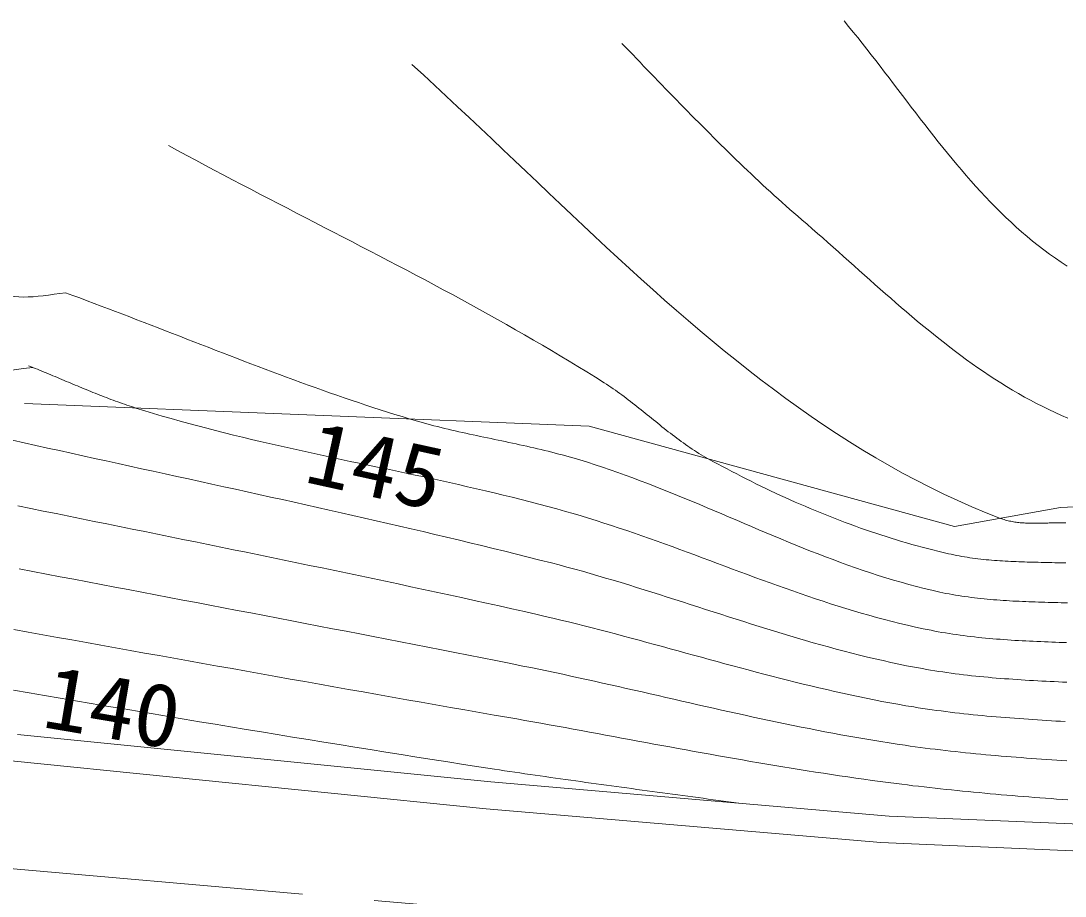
# Model space of a CAD drawing. Units: millimetres, scale not verified. Extents: x 40000 to 680000, y 20000 to 380000.
# Drawn here: x 146448 to 168252, y 279620 to 297892 of the extents above; entities that cross this region are included whole.
import ezdxf
from ezdxf.enums import TextEntityAlignment as Align

# ---------------------------------------------------------------- set-up
doc = ezdxf.new("R2010")
doc.units = ezdxf.units.MM
doc.header["$LTSCALE"] = 1000
doc.linetypes.add('CHAIN', pattern=[18.5, 12, -1.5, 3.5, -1.5])
doc.layers.add('M-BGD', color=7, linetype='Continuous', lineweight=13)
doc.layers.add('M-BMK', color=2, linetype='CHAIN', lineweight=13)
doc.styles.add('ＭＳ ゴシック', font='')
doc.styles.get('ＭＳ ゴシック').set_extended_font_data('MS Gothic')

msp = doc.modelspace()

# ---------------------------------------------------------------- linework, layer by layer
at = {"layer": 'M-BGD'}
for p, q in [((158314, 289434), (146520, 289903)), ((165942, 287335), (158314, 289434)), ((176498, 288183), (168154, 287733)), ((168154, 287733), (165942, 287335)), ((156262, 282004), (146375, 282997)), ((156162, 281444), (146246, 282446)), ((164576, 281290), (156262, 282004)), ((164407, 280737), (156162, 281444)), ((170426, 281048), (164576, 281290)), ((170254, 280484), (164407, 280737))]:
    msp.add_line(p, q, dxfattribs=at)
for points in [[(163635, 297892), (163731, 297777), (163827, 297660), (163922, 297543), (164016, 297424), (164110, 297305), (164204, 297186), (164297, 297066), (164390, 296945), (164483, 296824), (164576, 296702), (164669, 296581), (164761, 296459), (164854, 296337), (164947, 296215), (165040, 296093), (165133, 295972), (165226, 295850), (165320, 295729), (165414, 295608), (165508, 295488), (165603, 295368), (165698, 295249), (165794, 295130), (165891, 295013), (165988, 294896), (166086, 294780), (166185, 294665), (166285, 294551), (166386, 294438), (166488, 294327), (166590, 294216), (166694, 294107), (166799, 294000), (166906, 293894), (167013, 293790), (167122, 293688), (167232, 293587), (167344, 293488), (167457, 293391), (167572, 293296), (167689, 293203), (167807, 293113), (167927, 293024), (168048, 292938), (168172, 292855), (168297, 292774)], [(158993, 297423), (159070, 297345), (159146, 297266), (159222, 297187), (159299, 297108), (159375, 297029), (159451, 296950), (159527, 296871), (159604, 296793), (159680, 296714), (159756, 296635), (159833, 296556), (159909, 296477), (159985, 296398), (160062, 296320), (160139, 296241), (160215, 296162), (160292, 296084), (160369, 296006), (160446, 295927), (160523, 295849), (160600, 295771), (160677, 295693), (160754, 295615), (160832, 295538), (160910, 295460), (160988, 295383), (161066, 295306), (161144, 295229), (161222, 295152), (161301, 295075), (161379, 294999), (161458, 294923), (161537, 294847), (161617, 294771), (161696, 294696), (161776, 294620), (161856, 294545), (161936, 294471), (162017, 294396), (162097, 294322), (162179, 294248), (162260, 294175), (162341, 294102), (162423, 294029), (162506, 293956), (162588, 293884), (162671, 293812), (162754, 293741), (162864, 293647), (162973, 293552), (163082, 293456), (163191, 293361), (163300, 293265), (163409, 293168), (163518, 293071), (163627, 292974), (163735, 292877), (163844, 292780), (163953, 292683), (164062, 292585), (164171, 292488), (164281, 292391), (164390, 292294), (164500, 292197), (164610, 292101), (164720, 292005), (164831, 291910), (164942, 291815), (165053, 291720), (165165, 291626), (165277, 291533), (165389, 291441), (165502, 291349), (165616, 291258), (165730, 291168), (165845, 291079), (165960, 290991), (166076, 290905), (166193, 290819), (166310, 290735), (166428, 290652), (166547, 290570), (166667, 290489), (166787, 290410), (166908, 290333), (167030, 290257), (167153, 290183), (167277, 290111), (167402, 290040), (167528, 289971), (167655, 289904), (167783, 289839), (167913, 289776), (168043, 289715), (168174, 289656), (168307, 289599)], [(154611, 296981), (154851, 296763), (155090, 296544), (155329, 296323), (155567, 296101), (155805, 295878), (156043, 295654), (156281, 295429), (156519, 295203), (156757, 294977), (156995, 294750), (157233, 294524), (157471, 294297), (157710, 294070), (157949, 293844), (158189, 293618), (158429, 293393), (158670, 293169), (158912, 292945), (159155, 292723), (159398, 292502), (159643, 292283), (159888, 292065), (160135, 291849), (160383, 291634), (160632, 291422), (160883, 291213), (161135, 291005), (161388, 290801), (161643, 290599), (161900, 290400), (162159, 290204), (162419, 290011), (162682, 289822), (162946, 289636), (163212, 289455), (163481, 289277), (163752, 289103), (164025, 288933), (164300, 288768), (164578, 288607), (164859, 288452), (165142, 288301), (165428, 288155), (165716, 288014), (166008, 287879), (166302, 287749), (166600, 287625), (166900, 287507), (166927, 287497), (166954, 287488), (166981, 287480), (167008, 287472), (167035, 287464), (167062, 287457), (167090, 287451), (167118, 287445), (167145, 287440), (167173, 287435), (167201, 287430), (167229, 287426), (167257, 287422), (167285, 287419), (167313, 287416), (167342, 287414), (167370, 287412), (167399, 287410), (167427, 287408), (167456, 287407), (167485, 287406), (167513, 287405), (167542, 287405), (167571, 287404), (167600, 287404), (167629, 287404), (167658, 287404), (167686, 287405), (167715, 287405), (167744, 287406), (167773, 287406), (167802, 287407), (167831, 287408), (167860, 287408), (167889, 287409), (167918, 287410), (167947, 287411), (167976, 287411), (168005, 287412), (168034, 287412), (168063, 287412), (168092, 287413), (168121, 287413), (168149, 287413), (168178, 287412), (168207, 287412), (168235, 287411), (168264, 287410)], [(149530, 295288), (149720, 295185), (149910, 295083), (150100, 294981), (150290, 294879), (150481, 294778), (150672, 294677), (150863, 294577), (151054, 294476), (151246, 294376), (151437, 294277), (151629, 294177), (151821, 294078), (152012, 293979), (152204, 293879), (152396, 293780), (152588, 293681), (152780, 293582), (152972, 293483), (153164, 293384), (153356, 293285), (153548, 293185), (153739, 293086), (153931, 292986), (154122, 292886), (154313, 292786), (154505, 292686), (154695, 292585), (154886, 292484), (155077, 292382), (155267, 292280), (155457, 292178), (155646, 292075), (155836, 291971), (156025, 291867), (156214, 291763), (156402, 291658), (156590, 291552), (156778, 291445), (156965, 291338), (157151, 291230), (157338, 291122), (157524, 291012), (157709, 290902), (157894, 290791), (158078, 290679), (158262, 290566), (158445, 290452), (158628, 290337), (158675, 290307), (158722, 290276), (158768, 290245), (158814, 290213), (158860, 290181), (158906, 290149), (158951, 290116), (158997, 290083), (159042, 290049), (159087, 290016), (159131, 289982), (159176, 289947), (159220, 289913), (159264, 289878), (159309, 289843), (159353, 289808), (159396, 289773), (159440, 289738), (159484, 289703), (159528, 289668), (159572, 289632), (159615, 289597), (159659, 289561), (159703, 289526), (159747, 289491), (159790, 289456), (159834, 289420), (159878, 289385), (159922, 289351), (159966, 289316), (160011, 289282), (160055, 289247), (160100, 289214), (160145, 289180), (160190, 289147), (160235, 289113), (160280, 289081), (160326, 289048), (160372, 289016), (160418, 288985), (160464, 288954), (160511, 288923), (160558, 288893), (160606, 288863), (160653, 288834), (160702, 288806), (160750, 288778), (160799, 288751), (160897, 288697), (160996, 288643), (161095, 288590), (161195, 288537), (161294, 288485), (161394, 288433), (161495, 288381), (161595, 288330), (161696, 288280), (161797, 288230), (161899, 288180), (162000, 288131), (162102, 288083), (162204, 288035), (162307, 287987), (162409, 287940), (162512, 287894), (162616, 287848), (162719, 287803), (162823, 287758), (162927, 287714), (163031, 287670), (163135, 287627), (163240, 287585), (163345, 287543), (163450, 287502), (163555, 287461), (163661, 287421), (163766, 287382), (163872, 287343), (163978, 287305), (164085, 287268), (164191, 287231), (164298, 287195), (164405, 287160), (164513, 287126), (164620, 287092), (164728, 287059), (164835, 287026), (164943, 286994), (165052, 286964), (165160, 286933), (165269, 286904), (165377, 286875), (165486, 286847), (165595, 286820), (165705, 286794), (165814, 286769), (165870, 286756), (165926, 286744), (165982, 286733), (166038, 286722), (166094, 286712), (166150, 286703), (166206, 286694), (166263, 286685), (166319, 286677), (166376, 286670), (166432, 286663), (166489, 286656), (166546, 286650), (166603, 286644), (166660, 286639), (166717, 286634), (166774, 286629), (166831, 286625), (166888, 286621), (166945, 286617), (167002, 286614), (167059, 286610), (167117, 286608), (167174, 286605), (167231, 286603), (167288, 286600), (167346, 286598), (167403, 286596), (167461, 286595), (167518, 286593), (167575, 286591), (167633, 286590), (167690, 286589), (167748, 286587), (167805, 286586), (167863, 286585), (167920, 286584), (167977, 286583), (168035, 286581), (168092, 286580), (168150, 286579), (168207, 286578), (168264, 286576)], [(147381, 292217), (147530, 292162), (147679, 292107), (147829, 292051), (147978, 291995), (148127, 291939), (148276, 291882), (148425, 291825), (148574, 291768), (148722, 291711), (148871, 291654), (149020, 291597), (149168, 291539), (149317, 291481), (149466, 291424), (149614, 291366), (149763, 291308), (149911, 291250), (150060, 291193), (150208, 291135), (150357, 291077), (150506, 291020), (150654, 290962), (150803, 290905), (150952, 290848), (151101, 290791), (151250, 290734), (151399, 290678), (151548, 290622), (151697, 290566), (151846, 290510), (151995, 290454), (152145, 290399), (152294, 290345), (152444, 290290), (152594, 290237), (152744, 290183), (152894, 290130), (153045, 290078), (153195, 290026), (153346, 289974), (153497, 289923), (153648, 289873), (153799, 289823), (153950, 289774), (154102, 289725), (154254, 289677), (154406, 289630), (154558, 289584), (154631, 289562), (154704, 289540), (154778, 289520), (154851, 289499), (154925, 289479), (154999, 289460), (155073, 289441), (155146, 289422), (155220, 289403), (155295, 289385), (155369, 289368), (155443, 289350), (155517, 289333), (155592, 289316), (155666, 289299), (155741, 289283), (155816, 289266), (155890, 289250), (155965, 289234), (156040, 289218), (156114, 289202), (156189, 289187), (156264, 289171), (156339, 289155), (156413, 289139), (156488, 289124), (156563, 289108), (156638, 289092), (156712, 289076), (156787, 289060), (156862, 289044), (156936, 289027), (157011, 289011), (157085, 288994), (157160, 288977), (157234, 288960), (157308, 288942), (157382, 288925), (157457, 288907), (157531, 288888), (157605, 288869), (157678, 288850), (157752, 288831), (157826, 288811), (157899, 288791), (157973, 288770), (158046, 288748), (158119, 288726), (158278, 288677), (158437, 288627), (158595, 288574), (158753, 288521), (158911, 288466), (159068, 288409), (159225, 288352), (159381, 288293), (159537, 288233), (159693, 288173), (159848, 288111), (160004, 288049), (160159, 287986), (160314, 287923), (160468, 287858), (160623, 287794), (160777, 287729), (160931, 287664), (161085, 287598), (161240, 287533), (161394, 287467), (161548, 287401), (161702, 287336), (161856, 287270), (162010, 287205), (162165, 287140), (162319, 287076), (162474, 287012), (162628, 286949), (162783, 286887), (162938, 286825), (163094, 286764), (163250, 286704), (163405, 286645), (163562, 286587), (163718, 286530), (163875, 286474), (164033, 286420), (164191, 286367), (164349, 286316), (164507, 286266), (164667, 286218), (164826, 286172), (164987, 286127), (165147, 286085), (165309, 286044), (165471, 286005), (165633, 285969), (165699, 285955), (165764, 285941), (165830, 285929), (165896, 285917), (165962, 285905), (166028, 285895), (166094, 285884), (166160, 285875), (166226, 285865), (166292, 285857), (166359, 285849), (166425, 285841), (166491, 285833), (166558, 285827), (166625, 285820), (166691, 285814), (166758, 285808), (166825, 285803), (166892, 285798), (166958, 285794), (167025, 285789), (167092, 285785), (167159, 285781), (167226, 285778), (167293, 285775), (167361, 285772), (167428, 285769), (167495, 285766), (167562, 285764), (167629, 285761), (167696, 285759), (167763, 285757), (167831, 285755), (167898, 285753), (167965, 285751), (168032, 285749), (168099, 285747), (168167, 285745), (168234, 285743), (168301, 285742)], [(146604, 290693), (146651, 290674), (146698, 290656), (146744, 290637), (146791, 290618), (146838, 290599), (146884, 290580), (146931, 290561), (146977, 290542), (147024, 290523), (147070, 290503), (147116, 290484), (147163, 290465), (147209, 290445), (147256, 290426), (147302, 290406), (147348, 290387), (147395, 290367), (147441, 290348), (147488, 290329), (147534, 290309), (147580, 290290), (147627, 290270), (147673, 290251), (147720, 290232), (147766, 290213), (147813, 290194), (147859, 290175), (147906, 290156), (147953, 290137), (147999, 290118), (148046, 290100), (148093, 290081), (148140, 290063), (148186, 290045), (148233, 290027), (148280, 290009), (148327, 289991), (148374, 289974), (148422, 289956), (148469, 289939), (148516, 289922), (148563, 289906), (148611, 289889), (148658, 289873), (148706, 289857), (148754, 289841), (148801, 289826), (148849, 289810), (149033, 289753), (149217, 289698), (149401, 289643), (149586, 289590), (149771, 289537), (149956, 289486), (150141, 289436), (150327, 289387), (150513, 289339), (150699, 289292), (150886, 289246), (151073, 289200), (151260, 289156), (151447, 289112), (151634, 289068), (151822, 289025), (152009, 288983), (152197, 288941), (152385, 288900), (152573, 288859), (152761, 288818), (152949, 288778), (153137, 288737), (153326, 288697), (153514, 288658), (153702, 288618), (153891, 288578), (154079, 288538), (154267, 288498), (154455, 288458), (154644, 288417), (154832, 288377), (155020, 288336), (155208, 288295), (155396, 288253), (155583, 288211), (155771, 288168), (155959, 288125), (156146, 288081), (156333, 288037), (156520, 287992), (156707, 287946), (156893, 287899), (157079, 287851), (157265, 287803), (157451, 287753), (157637, 287702), (157822, 287651), (157982, 287605), (158143, 287557), (158303, 287509), (158462, 287459), (158622, 287408), (158781, 287357), (158940, 287304), (159099, 287251), (159257, 287196), (159415, 287141), (159573, 287086), (159731, 287030), (159889, 286973), (160046, 286916), (160204, 286858), (160361, 286800), (160518, 286742), (160676, 286683), (160833, 286625), (160990, 286566), (161147, 286508), (161304, 286449), (161461, 286391), (161619, 286333), (161776, 286275), (161933, 286217), (162091, 286160), (162248, 286104), (162406, 286047), (162564, 285992), (162722, 285937), (162880, 285883), (163039, 285829), (163197, 285777), (163356, 285725), (163516, 285675), (163675, 285625), (163835, 285577), (163995, 285529), (164155, 285483), (164316, 285439), (164477, 285395), (164639, 285354), (164801, 285313), (164963, 285275), (165126, 285238), (165289, 285202), (165453, 285169), (165528, 285154), (165603, 285140), (165679, 285127), (165754, 285114), (165830, 285101), (165906, 285090), (165982, 285079), (166057, 285068), (166133, 285058), (166209, 285048), (166286, 285039), (166362, 285030), (166438, 285022), (166514, 285014), (166591, 285007), (166667, 285000), (166743, 284993), (166820, 284987), (166896, 284981), (166973, 284975), (167050, 284970), (167126, 284965), (167203, 284960), (167280, 284955), (167357, 284951), (167433, 284947), (167510, 284943), (167587, 284940), (167664, 284936), (167741, 284933), (167818, 284929), (167895, 284926), (167971, 284923), (168048, 284920), (168125, 284918), (168202, 284915), (168279, 284912)], [(146271, 289140), (146516, 289085), (146761, 289030), (147006, 288975), (147251, 288921), (147496, 288867), (147741, 288812), (147986, 288758), (148231, 288704), (148476, 288650), (148721, 288597), (148966, 288543), (149212, 288489), (149457, 288436), (149702, 288382), (149947, 288329), (150192, 288275), (150437, 288221), (150682, 288168), (150928, 288114), (151173, 288060), (151418, 288006), (151663, 287952), (151908, 287898), (152153, 287843), (152398, 287789), (152643, 287734), (152887, 287679), (153132, 287624), (153377, 287569), (153622, 287513), (153866, 287457), (154111, 287401), (154355, 287345), (154600, 287288), (154844, 287231), (155088, 287173), (155332, 287115), (155576, 287057), (155820, 286998), (156064, 286939), (156308, 286880), (156551, 286820), (156795, 286759), (157038, 286698), (157281, 286637), (157524, 286575), (157687, 286533), (157849, 286490), (158011, 286446), (158173, 286401), (158334, 286355), (158496, 286308), (158657, 286261), (158818, 286213), (158979, 286165), (159140, 286116), (159300, 286066), (159461, 286016), (159621, 285966), (159782, 285915), (159942, 285864), (160102, 285813), (160262, 285761), (160422, 285710), (160582, 285658), (160742, 285607), (160902, 285555), (161062, 285504), (161223, 285452), (161383, 285401), (161543, 285350), (161703, 285299), (161864, 285249), (162024, 285199), (162185, 285150), (162345, 285101), (162506, 285053), (162667, 285005), (162828, 284958), (162989, 284911), (163151, 284866), (163312, 284821), (163474, 284777), (163636, 284734), (163799, 284693), (163961, 284652), (164124, 284612), (164287, 284573), (164450, 284536), (164614, 284500), (164778, 284465), (164942, 284431), (165107, 284399), (165272, 284369), (165357, 284354), (165442, 284339), (165528, 284325), (165613, 284312), (165698, 284299), (165784, 284286), (165870, 284275), (165955, 284263), (166041, 284252), (166127, 284242), (166213, 284232), (166299, 284222), (166385, 284213), (166471, 284204), (166557, 284196), (166643, 284188), (166729, 284180), (166815, 284173), (166902, 284166), (166988, 284159), (167074, 284153), (167161, 284147), (167247, 284141), (167334, 284135), (167420, 284130), (167507, 284125), (167593, 284120), (167680, 284115), (167766, 284111), (167853, 284106), (167939, 284102), (168026, 284098), (168112, 284094), (168199, 284090), (168286, 284086)], [(146387, 287767), (146652, 287713), (146916, 287659), (147181, 287605), (147446, 287551), (147711, 287498), (147975, 287444), (148240, 287390), (148505, 287336), (148770, 287283), (149034, 287229), (149299, 287175), (149564, 287122), (149828, 287068), (150093, 287014), (150358, 286960), (150623, 286906), (150887, 286852), (151152, 286798), (151417, 286744), (151681, 286689), (151946, 286635), (152210, 286580), (152475, 286525), (152739, 286471), (153004, 286415), (153268, 286360), (153532, 286305), (153797, 286249), (154061, 286193), (154325, 286137), (154589, 286080), (154853, 286023), (155118, 285966), (155381, 285909), (155645, 285852), (155909, 285794), (156173, 285735), (156437, 285677), (156700, 285618), (156964, 285559), (157227, 285499), (157392, 285461), (157556, 285423), (157720, 285384), (157884, 285344), (158048, 285303), (158212, 285262), (158375, 285221), (158539, 285179), (158702, 285136), (158865, 285093), (159029, 285050), (159192, 285006), (159355, 284962), (159518, 284918), (159681, 284874), (159844, 284829), (160007, 284784), (160170, 284740), (160333, 284695), (160495, 284650), (160658, 284606), (160821, 284561), (160984, 284516), (161147, 284472), (161310, 284428), (161473, 284384), (161636, 284341), (161800, 284297), (161963, 284255), (162126, 284212), (162290, 284170), (162453, 284129), (162617, 284088), (162781, 284048), (162945, 284008), (163109, 283969), (163273, 283931), (163437, 283893), (163602, 283856), (163766, 283821), (163931, 283786), (164096, 283751), (164262, 283718), (164427, 283686), (164593, 283655), (164759, 283625), (164925, 283596), (165091, 283569), (165186, 283553), (165281, 283539), (165377, 283525), (165472, 283511), (165567, 283498), (165663, 283485), (165758, 283472), (165854, 283461), (165949, 283449), (166045, 283438), (166140, 283427), (166236, 283417), (166332, 283407), (166428, 283397), (166523, 283388), (166619, 283379), (166715, 283371), (166811, 283362), (166907, 283354), (167003, 283346), (167099, 283339), (167195, 283332), (167291, 283325), (167388, 283318), (167484, 283311), (167580, 283305), (167676, 283299), (167772, 283293), (167869, 283287), (167965, 283282), (168061, 283276), (168157, 283271), (168254, 283265)], [(146415, 286451), (146700, 286397), (146984, 286343), (147268, 286289), (147553, 286235), (147837, 286181), (148121, 286127), (148406, 286073), (148690, 286019), (148974, 285965), (149259, 285911), (149543, 285857), (149827, 285802), (150112, 285748), (150396, 285694), (150680, 285640), (150965, 285585), (151249, 285531), (151533, 285477), (151817, 285422), (152102, 285368), (152386, 285313), (152670, 285258), (152954, 285203), (153238, 285148), (153522, 285093), (153806, 285038), (154091, 284983), (154375, 284928), (154659, 284872), (154943, 284817), (155227, 284761), (155511, 284705), (155795, 284649), (156079, 284593), (156362, 284536), (156646, 284480), (156930, 284423), (157097, 284390), (157263, 284356), (157429, 284321), (157595, 284286), (157762, 284251), (157928, 284215), (158094, 284179), (158259, 284143), (158425, 284106), (158591, 284069), (158757, 284032), (158923, 283995), (159089, 283957), (159254, 283920), (159420, 283882), (159586, 283844), (159751, 283806), (159917, 283768), (160083, 283730), (160248, 283692), (160414, 283655), (160580, 283617), (160745, 283579), (160911, 283542), (161077, 283505), (161243, 283468), (161408, 283431), (161574, 283395), (161740, 283358), (161906, 283323), (162072, 283287), (162238, 283252), (162405, 283217), (162571, 283183), (162737, 283149), (162904, 283116), (163070, 283084), (163237, 283052), (163404, 283020), (163571, 282989), (163738, 282959), (163905, 282930), (164072, 282901), (164239, 282873), (164407, 282845), (164575, 282819), (164743, 282793), (164910, 282769), (165015, 282754), (165121, 282739), (165226, 282725), (165331, 282711), (165436, 282698), (165541, 282685), (165646, 282672), (165752, 282660), (165857, 282648), (165963, 282636), (166068, 282625), (166174, 282614), (166279, 282603), (166385, 282593), (166490, 282583), (166596, 282573), (166701, 282563), (166807, 282554), (166913, 282545), (167019, 282536), (167124, 282528), (167230, 282519), (167336, 282511), (167442, 282503), (167548, 282495), (167653, 282488), (167759, 282480), (167865, 282473), (167971, 282466), (168077, 282459), (168183, 282452), (168289, 282446)], [(146297, 285186), (146601, 285131), (146905, 285077), (147209, 285022), (147513, 284968), (147816, 284913), (148120, 284859), (148424, 284804), (148728, 284750), (149032, 284695), (149336, 284641), (149640, 284586), (149944, 284532), (150248, 284477), (150552, 284423), (150856, 284369), (151160, 284314), (151464, 284260), (151768, 284206), (152072, 284152), (152376, 284098), (152680, 284044), (152984, 283990), (153288, 283936), (153592, 283882), (153896, 283828), (154200, 283774), (154504, 283721), (154808, 283667), (155112, 283614), (155416, 283560), (155720, 283507), (156025, 283454), (156329, 283400), (156633, 283347), (156801, 283318), (156970, 283288), (157138, 283258), (157307, 283228), (157475, 283198), (157644, 283167), (157812, 283137), (157981, 283106), (158149, 283075), (158317, 283044), (158486, 283013), (158654, 282982), (158822, 282951), (158991, 282920), (159159, 282889), (159327, 282858), (159496, 282826), (159664, 282795), (159832, 282764), (160001, 282734), (160169, 282703), (160337, 282672), (160506, 282641), (160674, 282611), (160843, 282581), (161011, 282551), (161180, 282521), (161348, 282491), (161517, 282462), (161685, 282432), (161854, 282403), (162023, 282375), (162192, 282346), (162360, 282318), (162529, 282291), (162698, 282263), (162867, 282236), (163036, 282210), (163205, 282184), (163374, 282158), (163543, 282132), (163713, 282108), (163882, 282083), (164051, 282059), (164221, 282036), (164390, 282013), (164560, 281990), (164730, 281969), (164845, 281954), (164960, 281940), (165075, 281926), (165190, 281913), (165305, 281899), (165420, 281886), (165535, 281874), (165650, 281861), (165765, 281849), (165881, 281837), (165996, 281825), (166111, 281813), (166226, 281802), (166342, 281791), (166457, 281780), (166572, 281769), (166688, 281759), (166803, 281749), (166919, 281738), (167034, 281729), (167150, 281719), (167265, 281709), (167380, 281700), (167496, 281691), (167612, 281682), (167727, 281673), (167843, 281664), (167958, 281655), (168074, 281647), (168189, 281639), (168305, 281630)], [(146296, 283919), (146620, 283864), (146943, 283809), (147267, 283754), (147591, 283699), (147914, 283644), (148238, 283589), (148561, 283534), (148885, 283480), (149209, 283425), (149532, 283371), (149856, 283317), (150180, 283262), (150503, 283208), (150827, 283154), (151151, 283101), (151475, 283047), (151798, 282994), (152122, 282941), (152446, 282888), (152770, 282835), (153094, 282782), (153418, 282730), (153742, 282678), (154066, 282626), (154390, 282575), (154714, 282523), (155038, 282472), (155363, 282422), (155687, 282371), (156011, 282321), (156336, 282272), (156442, 282255), (156548, 282239), (156654, 282224), (156760, 282208), (156866, 282192), (156972, 282176), (157079, 282161), (157185, 282145), (157291, 282130), (157397, 282115), (157504, 282099), (157610, 282084), (157716, 282069), (157822, 282054), (157929, 282039), (158035, 282024), (158141, 282010), (158247, 281995), (158354, 281980), (158460, 281966), (158566, 281951), (158673, 281936), (158779, 281922), (158885, 281907), (158992, 281893), (159098, 281878), (159204, 281864), (159311, 281849), (159417, 281835), (159524, 281821), (159630, 281806), (159736, 281792), (159843, 281777), (159949, 281763), (160055, 281749), (160162, 281734), (160268, 281720), (160374, 281705), (160481, 281691), (160587, 281676), (160693, 281662), (160800, 281647), (160906, 281633), (161012, 281618), (161119, 281603), (161225, 281589), (161331, 281574), (161438, 281559)]]:
    msp.add_lwpolyline(points, dxfattribs=at)
for points, knots in [([(146698, 290656), (145608, 290529), (144995, 290350), (144070, 290798), (143581, 291035), (143189, 291117), (142931, 291595), (142678, 292067), (143033, 292445), (143273, 292924), (143468, 293313), (143592, 293470), (143918, 293835)], [0, 0, 0, 0, 1, 1, 1, 2, 2, 2, 3, 3, 3, 4, 4, 4, 4]), ([(147381, 292217), (146709, 292131), (146267, 292017), (145702, 292354), (145324, 292580), (144976, 292717), (144905, 293151), (144864, 293402), (144890, 293565), (144981, 293797)], [0, 0, 0, 0, 1, 1, 1, 2, 2, 2, 3, 3, 3, 3])]:
    msp.add_open_spline(points, degree=3, knots=knots, dxfattribs=at)
at = {"layer": 'M-BMK'}
msp.add_line((140374, 280701), (168020, 278296), dxfattribs=at)

# ---------------------------------------------------------------- texts
at = {"layer": 'M-BGD', "style": 'ＭＳ ゴシック', "width": 1.05}
for s, rotation, p in [('145', 347.607, (153852, 288614)), ('140', 350.387, (148364, 283568))]:
    msp.add_text(s, height=1320, rotation=rotation, dxfattribs=at).set_placement(p, align=Align.MIDDLE_CENTER)

doc.saveas('drawing.dxf')
